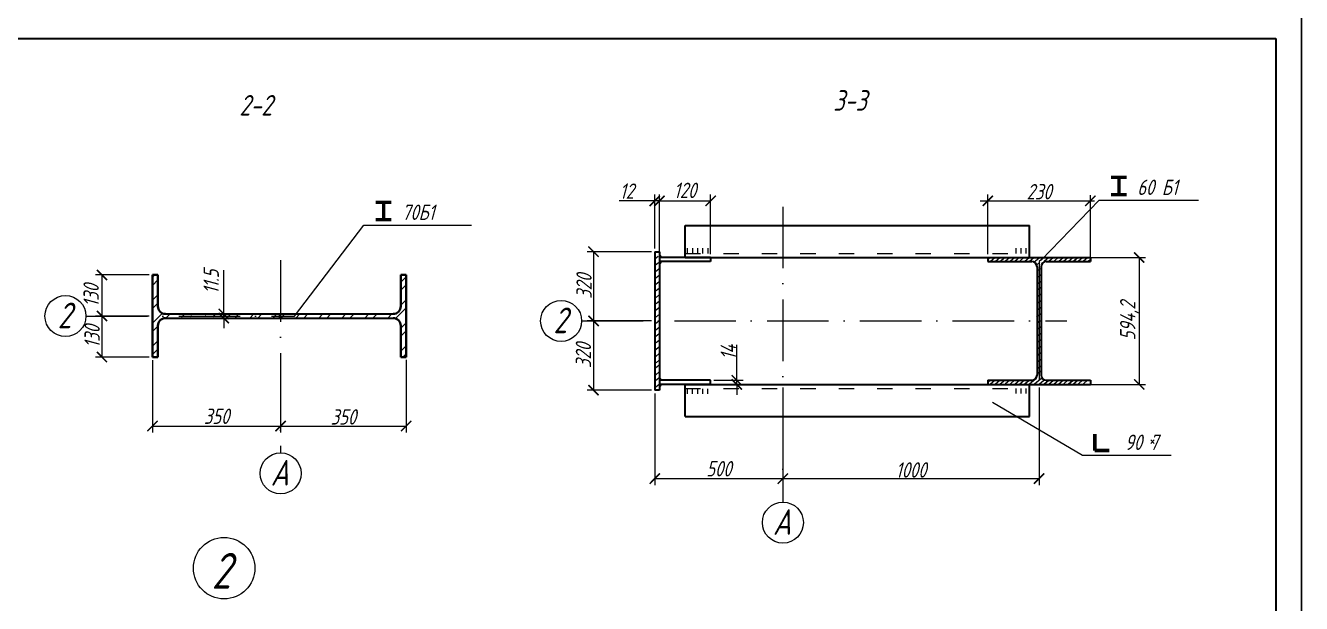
# Model space of a CAD drawing. Header units: millimetres. Extents: x 1665 to 4316, y 443 to 1647.
# Drawn here: x 2257 to 2506, y 937.8 to 1050.5 of the extents above; entities that cross this region are included whole.
import ezdxf

# ---------------------------------------------------------------- set-up
doc = ezdxf.new("R2010")
doc.units = ezdxf.units.MM
doc.linetypes.add('ACAD_ISO03W100', pattern=[30, 12, -18])
doc.linetypes.add('ACAD_ISO10W100', pattern=[18, 12, -3, 0, -3])
doc.layers.get('0').update_dxf_attribs({"lineweight": 18})
doc.styles.get("Standard").update_dxf_attribs({"font": 'romans.shx', "width": 0.75, "oblique": 15, "height": 1.5})

# ---------------------------------------------------------------- blocks, each defined once
blk = doc.blocks.new('_ArchTick')
at = {"color": 0, "linetype": 'ByBlock', "const_width": 0.15}
blk.add_lwpolyline([(-0.5, -0.5), (0.5, 0.5)], dxfattribs=at)

msp = doc.modelspace()

# ---------------------------------------------------------------- hatches: boundary and pattern name
h = msp.add_hatch(color=256)
h.dxf.hatch_style = 1
h.paths.add_polyline_path([(2380.715, 1005.64), (2380.715, 1005.23), (2381.124, 1005.23, 0.4142136)])
h.paths.add_polyline_path([(2381.124, 1004.43), (2380.715, 1004.43), (2380.715, 1004.021, 0.4142136)])
at = {"transparency": 33554638}
h = msp.add_hatch(dxfattribs=at)
h.set_pattern_fill('STEEL', color=256)
h.set_pattern_definition([(45, (4.3158, 213.0298), (-2.245064, 2.245064), []), (45, (4.3158, 214.6173), (-2.245064, 2.245064), [])])
edge = h.paths.add_edge_path()
edge.add_line((2281.794, 1001.812), (2282.844, 1001.812))
edge.add_line((2282.844, 1001.812), (2282.844, 995.712))
edge.add_arc((2284.344, 995.712), 1.5, 180, 270)
edge.add_line((2284.344, 994.212), (2328.744, 994.212))
edge.add_arc((2328.744, 995.712), 1.5, 270, 360)
edge.add_line((2330.244, 995.712), (2330.244, 1001.812))
edge.add_line((2330.244, 1001.812), (2331.294, 1001.812))
edge.add_line((2331.294, 1001.812), (2331.294, 985.812))
edge.add_line((2331.294, 985.812), (2330.244, 985.812))
edge.add_line((2330.244, 985.812), (2330.244, 991.912))
edge.add_arc((2328.744, 991.912), 1.5, 0, 90)
edge.add_line((2328.744, 993.412), (2284.344, 993.412))
edge.add_arc((2284.344, 991.912), 1.5, 90, 180)
edge.add_line((2282.844, 991.912), (2282.844, 985.812))
edge.add_line((2282.844, 985.812), (2281.794, 985.812))
edge.add_line((2281.794, 985.812), (2281.794, 1001.812))
edge = h.paths.add_edge_path(flags=16)
edge.add_line((2284.969, 994.212), (2296.964, 994.212))
edge.add_line((2284.969, 993.412), (2296.964, 993.412))
h = msp.add_hatch(color=256)
h.dxf.hatch_style = 1
h.paths.add_polyline_path([(2380.715, 981.685), (2380.715, 981.275), (2381.124, 981.275, 0.4142136)])
h.paths.add_polyline_path([(2381.124, 980.475), (2380.715, 980.475), (2380.715, 980.066, 0.4142136)])

# ---------------------------------------------------------------- linework, layer by layer
at = {"lineweight": -2}
for p, q in [((2506.02, 1052.955), (2506.02, 458.955)), ((2506.02, 458.955), (2506.02, 1052.955))]:
    msp.add_line(p, q, dxfattribs=at)
at = {"lineweight": 30}
for p, q in [((1685.02, 1047.955), (2501.02, 1047.955)), ((2501.02, 1047.955), (2501.02, 463.955)), ((2385.715, 1005.23), (2385.715, 1011.48)), ((2385.715, 1011.48), (2452.971, 1011.48)), ((2452.971, 1005.23), (2452.971, 1011.48)), ((2379.815, 1006.353), (2379.815, 979.353)), ((2379.815, 1006.353), (2380.715, 1006.353)), ((2380.715, 1006.353), (2380.715, 979.353)), ((2390.715, 1005.23), (2380.715, 1005.23)), ((2390.715, 1004.43), (2380.715, 1004.43)), ((2385.715, 1005.23), (2452.971, 1005.23)), ((2390.715, 1005.23), (2390.715, 1004.43)), ((2444.815, 1005.23), (2444.815, 1004.43)), ((2444.815, 1004.43), (2453.415, 1004.43)), ((2449.815, 1005.23), (2464.815, 1005.23)), ((2456.215, 1004.43), (2464.815, 1004.43)), ((2464.815, 1005.23), (2464.815, 1004.43)), ((2454.415, 1003.43), (2454.415, 982.275)), ((2455.215, 1003.43), (2455.215, 982.275)), ((2284.344, 994.212), (2328.744, 994.212)), ((2284.344, 993.412), (2328.744, 993.412)), ((2390.715, 981.275), (2380.715, 981.275)), ((2390.715, 980.475), (2390.715, 981.275)), ((2444.815, 981.275), (2444.815, 980.475)), ((2444.815, 981.275), (2453.415, 981.275)), ((2449.815, 981.275), (2453.415, 981.275)), ((2456.215, 981.275), (2459.815, 981.275)), ((2456.215, 981.275), (2464.815, 981.275)), ((2464.815, 981.275), (2464.815, 980.475)), ((2380.715, 979.353), (2379.815, 979.353)), ((2390.715, 980.475), (2380.715, 980.475)), ((2385.715, 974.225), (2385.715, 980.475)), ((2385.715, 980.475), (2452.971, 980.475)), ((2444.815, 980.475), (2464.815, 980.475)), ((2452.971, 974.225), (2452.971, 980.475)), ((2385.715, 974.225), (2452.971, 974.225))]:
    msp.add_line(p, q, dxfattribs=at)
at = {"lineweight": 53}
for p, q in [((2468.88, 1020.868), (2471.88, 1020.868)), ((2470.38, 1020.868), (2470.38, 1017.483)), ((2325.386, 1015.996), (2328.386, 1015.996)), ((2326.886, 1015.996), (2326.886, 1012.611)), ((2468.88, 1017.483), (2471.88, 1017.483)), ((2325.386, 1012.611), (2328.386, 1012.611))]:
    msp.add_line(p, q, dxfattribs=at)
at = {"lineweight": 18}
for p, q in [((2379.815, 1016.265), (2372.881, 1016.265)), ((2379.815, 1006.978), (2379.815, 1017.515)), ((2380.715, 1016.265), (2379.815, 1016.265)), ((2380.715, 1006.978), (2380.715, 1017.515)), ((2380.715, 1005.855), (2380.715, 1017.515)), ((2380.715, 1016.265), (2382.715, 1016.265)), ((2380.715, 1016.265), (2390.715, 1016.265)), ((2390.715, 1005.855), (2390.715, 1017.515)), ((2443.312, 1016.265), (2465.651, 1016.265)), ((2444.82, 1005.855), (2444.82, 1017.515)), ((2464.815, 1005.687), (2464.815, 1017.347)), ((2379.19, 1006.353), (2366.615, 1006.353)), ((2367.865, 1006.353), (2367.865, 992.853)), ((2454.815, 1004.43), (2454.815, 981.275)), ((2460.44, 1005.23), (2475.6, 1005.23)), ((2474.35, 1005.23), (2474.35, 980.475)), ((2281.169, 1001.812), (2270.684, 1001.812)), ((2271.934, 1001.812), (2271.934, 993.812)), ((2295.714, 994.212), (2295.714, 1002.756)), ((2281.169, 993.812), (2270.684, 993.812)), ((2281.169, 993.812), (2270.684, 993.812)), ((2271.934, 993.812), (2271.934, 985.812)), ((2284.969, 994.212), (2296.964, 994.212)), ((2295.714, 993.412), (2295.714, 994.212)), ((2284.969, 993.412), (2296.964, 993.412)), ((2295.714, 993.412), (2295.714, 991.412)), ((2379.19, 992.853), (2366.615, 992.853)), ((2379.19, 992.853), (2366.615, 992.853)), ((2367.865, 992.853), (2367.865, 979.353)), ((2395.813, 981.275), (2395.813, 988.209)), ((2281.169, 985.812), (2270.684, 985.812)), ((2281.794, 985.187), (2281.794, 971.107)), ((2306.794, 985.281), (2306.794, 971.107)), ((2306.794, 985.187), (2306.794, 971.107)), ((2331.294, 985.281), (2331.294, 971.107)), ((2391.34, 981.275), (2397.063, 981.275)), ((2395.813, 980.475), (2395.813, 981.275)), ((2379.19, 979.353), (2366.615, 979.353)), ((2379.815, 978.728), (2379.815, 960.849)), ((2391.34, 980.475), (2397.063, 980.475)), ((2395.813, 980.475), (2395.813, 978.475)), ((2404.815, 979.85), (2404.815, 960.849)), ((2404.815, 978.728), (2404.815, 960.849)), ((2454.815, 979.85), (2454.815, 960.849)), ((2460.44, 980.475), (2475.6, 980.475)), ((2281.794, 972.357), (2306.794, 972.357)), ((2306.794, 972.357), (2331.294, 972.357)), ((2379.815, 962.099), (2404.815, 962.099)), ((2404.815, 962.099), (2454.815, 962.099))]:
    msp.add_line(p, q, dxfattribs=at)
for p, q in [((2455.201, 1004.682), (2466.537, 1016.381)), ((2466.537, 1016.381), (2485.932, 1016.381)), ((2309.51, 993.812), (2323.042, 1011.509)), ((2323.042, 1011.509), (2344.027, 1011.509)), ((2386.215, 1006.03), (2386.215, 1007.03)), ((2387.215, 1006.03), (2387.215, 1007.03)), ((2388.215, 1006.03), (2388.215, 1007.03)), ((2389.215, 1006.03), (2389.215, 1007.03)), ((2390.215, 1006.03), (2390.215, 1007.03)), ((2450.315, 1006.03), (2450.315, 1007.03)), ((2451.315, 1006.03), (2451.315, 1007.03)), ((2452.315, 1006.03), (2452.315, 1007.03)), ((2380.497, 1005.428), (2379.843, 1004.89)), ((2380.555, 1004.187), (2379.901, 1003.65)), ((2444.815, 1004.871), (2445.256, 1005.244)), ((2444.815, 1004.43), (2444.815, 1005.23)), ((2445.33, 1004.503), (2446.189, 1005.229)), ((2445.347, 1004.518), (2446.207, 1005.244)), ((2446.281, 1004.503), (2447.14, 1005.229)), ((2446.316, 1004.533), (2447.142, 1005.23)), ((2447.249, 1004.518), (2448.109, 1005.244)), ((2447.249, 1004.518), (2448.109, 1005.244)), ((2448.183, 1004.503), (2449.042, 1005.229)), ((2448.27, 1004.577), (2449.044, 1005.23)), ((2449.204, 1004.562), (2449.995, 1005.23)), ((2449.204, 1004.562), (2449.995, 1005.23)), ((2450.137, 1004.548), (2450.997, 1005.273)), ((2450.137, 1004.548), (2450.997, 1005.273)), ((2451.071, 1004.533), (2451.93, 1005.259)), ((2451.071, 1004.533), (2451.93, 1005.259)), ((2452.004, 1004.518), (2452.864, 1005.244)), ((2452.004, 1004.518), (2452.864, 1005.244)), ((2452.92, 1004.488), (2453.779, 1005.214)), ((2452.938, 1004.503), (2453.797, 1005.229)), ((2452.938, 1004.503), (2453.797, 1005.229)), ((2453.886, 1004.355), (2454.745, 1005.081)), ((2454.989, 1004.287), (2454.335, 1003.75)), ((2454.84, 1004.503), (2455.699, 1005.229)), ((2454.84, 1004.503), (2455.699, 1005.229)), ((2455.773, 1004.488), (2456.632, 1005.214)), ((2455.861, 1004.562), (2456.634, 1005.215)), ((2456.794, 1004.548), (2457.585, 1005.215)), ((2456.794, 1004.548), (2457.585, 1005.215)), ((2457.728, 1004.533), (2458.587, 1005.259)), ((2457.728, 1004.533), (2458.587, 1005.259)), ((2458.644, 1004.503), (2459.503, 1005.229)), ((2458.661, 1004.518), (2459.521, 1005.244)), ((2458.661, 1004.518), (2459.521, 1005.244)), ((2458.661, 1004.518), (2459.521, 1005.244)), ((2459.595, 1004.503), (2460.454, 1005.229)), ((2459.595, 1004.503), (2460.454, 1005.229)), ((2459.595, 1004.503), (2460.454, 1005.229)), ((2459.63, 1004.533), (2460.456, 1005.23)), ((2460.528, 1004.488), (2461.387, 1005.214)), ((2460.563, 1004.518), (2461.423, 1005.244)), ((2460.563, 1004.518), (2461.423, 1005.244)), ((2461.497, 1004.503), (2462.356, 1005.229)), ((2461.584, 1004.577), (2462.358, 1005.23)), ((2462.518, 1004.562), (2463.309, 1005.23)), ((2462.518, 1004.562), (2463.309, 1005.23)), ((2463.451, 1004.548), (2464.26, 1005.23)), ((2463.451, 1004.548), (2464.26, 1005.23)), ((2464.385, 1004.533), (2464.815, 1004.896)), ((2464.385, 1004.533), (2464.815, 1004.896)), ((2464.815, 1004.43), (2464.815, 1005.687)), ((2380.594, 1002.967), (2379.94, 1002.429)), ((2380.594, 1002.967), (2379.94, 1002.429)), ((2380.652, 1001.726), (2379.998, 1001.189)), ((2455.047, 1003.047), (2454.393, 1002.509)), ((2455.086, 1001.826), (2454.432, 1001.289)), ((2455.086, 1001.826), (2454.432, 1001.289)), ((2380.691, 1000.506), (2380.037, 999.968)), ((2380.691, 1000.506), (2380.037, 999.968)), ((2380.749, 999.265), (2380.095, 998.727)), ((2455.144, 1000.586), (2454.49, 1000.048)), ((2455.183, 999.365), (2454.529, 998.827)), ((2455.183, 999.365), (2454.529, 998.827)), ((2380.715, 997.985), (2380.061, 997.447)), ((2380.715, 996.697), (2380.119, 996.207)), ((2380.715, 997.985), (2380.134, 997.507)), ((2455.207, 996.844), (2454.553, 996.307)), ((2455.241, 998.125), (2454.587, 997.587)), ((2455.207, 996.844), (2454.626, 996.366)), ((2306.544, 994.212), (2306.544, 993.412)), ((2380.497, 995.265), (2379.843, 994.727)), ((2380.555, 994.024), (2379.901, 993.487)), ((2380.715, 995.444), (2380.158, 994.986)), ((2454.989, 994.124), (2454.335, 993.587)), ((2455.207, 995.556), (2454.611, 995.066)), ((2455.207, 994.304), (2454.65, 993.846)), ((2380.594, 992.804), (2379.94, 992.266)), ((2380.594, 992.804), (2379.94, 992.266)), ((2380.594, 992.804), (2379.94, 992.266)), ((2380.652, 991.563), (2379.998, 991.026)), ((2455.047, 992.884), (2454.393, 992.346)), ((2455.086, 991.663), (2454.432, 991.126)), ((2455.086, 991.663), (2454.432, 991.126)), ((2455.086, 991.663), (2454.432, 991.126)), ((2380.691, 990.343), (2380.037, 989.805)), ((2380.691, 990.343), (2380.037, 989.805)), ((2380.691, 990.343), (2380.037, 989.805)), ((2380.749, 989.102), (2380.095, 988.564)), ((2455.144, 990.423), (2454.49, 989.885)), ((2455.183, 989.202), (2454.529, 988.664)), ((2455.183, 989.202), (2454.529, 988.664)), ((2455.183, 989.202), (2454.529, 988.664)), ((2380.594, 987.722), (2379.94, 987.184)), ((2380.594, 987.722), (2379.94, 987.184)), ((2380.594, 987.722), (2379.94, 987.184)), ((2380.652, 986.482), (2379.998, 985.944)), ((2380.652, 986.482), (2379.998, 985.944)), ((2380.652, 986.482), (2379.998, 985.944)), ((2380.652, 986.482), (2379.998, 985.944)), ((2380.787, 987.882), (2380.134, 987.344)), ((2380.787, 987.882), (2380.134, 987.344)), ((2455.086, 986.582), (2454.432, 986.044)), ((2455.086, 986.582), (2454.432, 986.044)), ((2455.086, 986.582), (2454.432, 986.044)), ((2455.241, 987.962), (2454.587, 987.424)), ((2455.28, 986.741), (2454.626, 986.203)), ((2455.28, 986.741), (2454.626, 986.203)), ((2380.594, 984.152), (2379.94, 983.614)), ((2380.594, 984.152), (2379.94, 983.614)), ((2380.594, 984.152), (2379.94, 983.614)), ((2380.71, 985.242), (2380.056, 984.704)), ((2455.144, 985.342), (2454.49, 984.804)), ((2455.144, 985.342), (2454.49, 984.804)), ((2455.144, 985.342), (2454.49, 984.804)), ((2455.144, 985.342), (2454.49, 984.804)), ((2455.202, 984.101), (2454.548, 983.564)), ((2380.594, 981.706), (2379.94, 981.168)), ((2380.594, 981.706), (2379.94, 981.168)), ((2380.594, 981.706), (2379.94, 981.168)), ((2380.652, 982.911), (2379.998, 982.374)), ((2444.815, 980.916), (2445.256, 981.289)), ((2445.33, 980.548), (2446.189, 981.274)), ((2445.347, 980.563), (2446.207, 981.289)), ((2446.281, 980.548), (2447.14, 981.274)), ((2446.316, 980.578), (2447.142, 981.275)), ((2447.249, 980.563), (2448.109, 981.289)), ((2447.249, 980.563), (2448.109, 981.289)), ((2448.183, 980.548), (2449.042, 981.274)), ((2448.27, 980.622), (2449.044, 981.275)), ((2449.204, 980.607), (2449.995, 981.275)), ((2449.204, 980.607), (2449.995, 981.275)), ((2450.137, 980.593), (2450.997, 981.318)), ((2450.137, 980.593), (2450.997, 981.318)), ((2451.071, 980.578), (2451.93, 981.304)), ((2451.071, 980.578), (2451.93, 981.304)), ((2451.931, 980.501), (2452.79, 981.227)), ((2452.019, 980.575), (2452.792, 981.228)), ((2452.952, 980.56), (2453.743, 981.228)), ((2452.952, 980.56), (2453.743, 981.228)), ((2453.852, 980.517), (2454.711, 981.243)), ((2453.885, 980.546), (2454.745, 981.271)), ((2453.885, 980.546), (2454.745, 981.271)), ((2453.94, 980.591), (2455.346, 981.779)), ((2455.086, 983.011), (2454.432, 982.474)), ((2455.086, 983.011), (2454.432, 982.474)), ((2455.086, 983.011), (2454.432, 982.474)), ((2454.873, 980.577), (2455.664, 981.244)), ((2454.873, 980.577), (2455.664, 981.244)), ((2455.773, 980.533), (2456.632, 981.259)), ((2455.807, 980.562), (2456.666, 981.287)), ((2455.807, 980.562), (2456.666, 981.287)), ((2455.861, 980.607), (2456.634, 981.26)), ((2456.794, 980.593), (2457.585, 981.26)), ((2456.794, 980.593), (2457.585, 981.26)), ((2457.728, 980.578), (2458.587, 981.304)), ((2457.728, 980.578), (2458.587, 981.304)), ((2458.644, 980.548), (2459.503, 981.274)), ((2458.661, 980.563), (2459.521, 981.289)), ((2458.661, 980.563), (2459.521, 981.289)), ((2458.661, 980.563), (2459.521, 981.289)), ((2459.595, 980.548), (2460.454, 981.274)), ((2459.595, 980.548), (2460.454, 981.274)), ((2459.595, 980.548), (2460.454, 981.274)), ((2459.63, 980.578), (2460.456, 981.275)), ((2460.528, 980.533), (2461.387, 981.259)), ((2460.563, 980.563), (2461.423, 981.289)), ((2460.563, 980.563), (2461.423, 981.289)), ((2461.497, 980.548), (2462.356, 981.274)), ((2461.584, 980.622), (2462.358, 981.275)), ((2462.518, 980.607), (2463.309, 981.275)), ((2462.518, 980.607), (2463.309, 981.275)), ((2463.451, 980.593), (2464.26, 981.275)), ((2463.451, 980.593), (2464.26, 981.275)), ((2380.652, 980.466), (2379.998, 979.928)), ((2386.196, 978.611), (2386.196, 979.611)), ((2387.196, 978.611), (2387.196, 979.611)), ((2388.196, 978.611), (2388.196, 979.611)), ((2389.196, 978.611), (2389.196, 979.611)), ((2390.196, 978.611), (2390.196, 979.611)), ((2450.315, 978.675), (2450.315, 979.675)), ((2451.315, 978.675), (2451.315, 979.675)), ((2452.315, 978.675), (2452.315, 979.675)), ((2445.709, 976.991), (2463.277, 966.7)), ((2476.599, 969.653), (2477.278, 968.975)), ((2477.278, 969.653), (2476.599, 968.975)), ((2463.277, 966.7), (2480.577, 966.7))]:
    msp.add_line(p, q)
at = {"linetype": 'ACAD_ISO10W100'}
for p, q in [((2404.815, 1015.131), (2404.815, 957.528)), ((2306.794, 1004.684), (2306.794, 967.127)), ((2268.814, 993.812), (2309.51, 993.812)), ((2365.546, 992.853), (2460.255, 992.853))]:
    msp.add_line(p, q, dxfattribs=at)
at = {"linetype": 'ACAD_ISO03W100', "lineweight": 20, "ltscale": 0.25}
for p, q in [((2385.715, 1006.03), (2452.971, 1006.03)), ((2385.715, 979.675), (2452.971, 979.675))]:
    msp.add_line(p, q, dxfattribs=at)
at = {"lineweight": 40}
for p, q in [((2281.794, 985.812), (2281.794, 1001.812)), ((2281.794, 1001.812), (2282.844, 1001.812)), ((2282.844, 995.712), (2282.844, 1001.812)), ((2330.244, 1001.812), (2330.244, 995.712)), ((2330.244, 1001.812), (2331.294, 1001.812)), ((2331.294, 1001.812), (2331.294, 985.812)), ((2282.844, 985.812), (2282.844, 991.912)), ((2330.244, 985.812), (2330.244, 991.912)), ((2281.794, 985.812), (2282.844, 985.812)), ((2330.244, 985.812), (2331.294, 985.812))]:
    msp.add_line(p, q, dxfattribs=at)
at = {"lineweight": 60}
for p, q in [((2465.666, 970.758), (2465.666, 967.605)), ((2465.666, 967.605), (2468.497, 967.605))]:
    msp.add_line(p, q, dxfattribs=at)
for centre, radius in [((2264.814, 993.812), 4), ((2361.546, 992.853), 4), ((2306.794, 963.127), 4), ((2404.815, 953.528), 4), ((2295.775, 944.64), 6)]:
    msp.add_circle(centre, radius)
for centre, start, end in [((2380.715, 1005.23), 0, 90), ((2380.715, 1004.43), 270, 0), ((2380.715, 981.275), 0, 90), ((2380.715, 980.475), 270, 0)]:
    msp.add_arc(centre, 0.41, start, end)
at = {"lineweight": 30}
for centre, start, end in [((2453.415, 1003.43), 0, 90), ((2456.215, 1003.43), 90, 180), ((2453.415, 982.275), 270, 360), ((2456.215, 982.275), 180, 270)]:
    msp.add_arc(centre, 1, start, end, dxfattribs=at)
at = {"lineweight": 40}
for centre, start, end in [((2284.344, 995.712), 180, 270), ((2328.744, 995.712), 270, 0), ((2284.344, 991.912), 90, 180), ((2328.744, 991.912), 0, 90)]:
    msp.add_arc(centre, 1.5, start, end, dxfattribs=at)

# ---------------------------------------------------------------- block references
at = {"lineweight": 18, "xscale": 2, "yscale": 2, "zscale": 2}
for p in [(2379.815, 1016.265), (2390.715, 1016.265), (2464.815, 1016.265), (2306.794, 972.357), (2331.294, 972.357), (2404.815, 962.099), (2454.815, 962.099)]:
    msp.add_blockref('_ArchTick', p, dxfattribs=at)
for p, rotation in [((2380.715, 1016.265), 180), ((2380.715, 1016.265), 180), ((2444.82, 1016.265), 180), ((2367.865, 1006.353), 90), ((2474.35, 1005.23), 90), ((2271.934, 1001.812), 90), ((2271.934, 993.812), 270), ((2271.934, 993.812), 90), ((2295.714, 994.212), 270), ((2295.714, 993.412), 90), ((2367.865, 992.853), 270), ((2367.865, 992.853), 90), ((2271.934, 985.812), 270), ((2395.813, 981.275), 270), ((2395.813, 980.475), 90), ((2474.35, 980.475), 270), ((2367.865, 979.353), 270), ((2281.794, 972.357), 180), ((2306.794, 972.357), 180), ((2379.815, 962.099), 180), ((2404.815, 962.099), 180)]:
    msp.add_blockref('_ArchTick', p, dxfattribs=dict(at, rotation=rotation))

# ---------------------------------------------------------------- texts
for s, width, insert, char_height, attachment_point in [('2-2 ', 30.33884, (2298.751, 1036.91), 4, 1), ('3-3 ', 29.90022, (2414.648, 1037.848), 4, 1), ('60 Б1', 22.94433, (2473.969, 1020.413), 3, 1), ('70Б1', 22.94433, (2330.475, 1015.541), 3, 1), ('2', 8.20492, (2264.635, 993.924), 5, 5), ('2', 8.20492, (2361.367, 992.966), 5, 5), ('90 7', 22.94433, (2471.573, 970.688), 3, 1), ('А', 8.20492, (2306.616, 963.24), 5, 5), ('А', 8.20492, (2404.636, 953.641), 5, 5), ('2', 19.25403, (2293.34, 947.625), 7, 1)]:
    msp.add_mtext_dynamic_manual_height_columns(s, width=width, gutter_width=7.5, heights=[0], dxfattribs=dict(insert=insert, char_height=char_height, attachment_point=attachment_point))
at = {"char_height": 3, "width": 20, "attachment_point": 5}
for s, insert in [('12', (2374.348, 1018.165)), ('120', (2385.715, 1018.315)), ('230', (2454.815, 1018.057)), ('350', (2294.294, 974.26)), ('350', (2319.044, 974.134)), ('500', (2392.315, 964.034)), ('1000', (2429.815, 963.793))]:
    msp.add_mtext(s, dxfattribs=dict(at, insert=insert))
at = {"char_height": 3, "width": 20, "attachment_point": 5, "rotation": 90}
for s, insert in [('11.5', (2293.255, 1000.484)), ('320', (2366.012, 999.603)), ('130', (2269.825, 997.812)), ('594,2', (2472.462, 992.853)), ('130', (2270.011, 989.812)), ('320', (2365.886, 986.103)), ('14', (2394.167, 986.742))]:
    msp.add_mtext(s, dxfattribs=dict(at, insert=insert))

doc.saveas('drawing.dxf')
